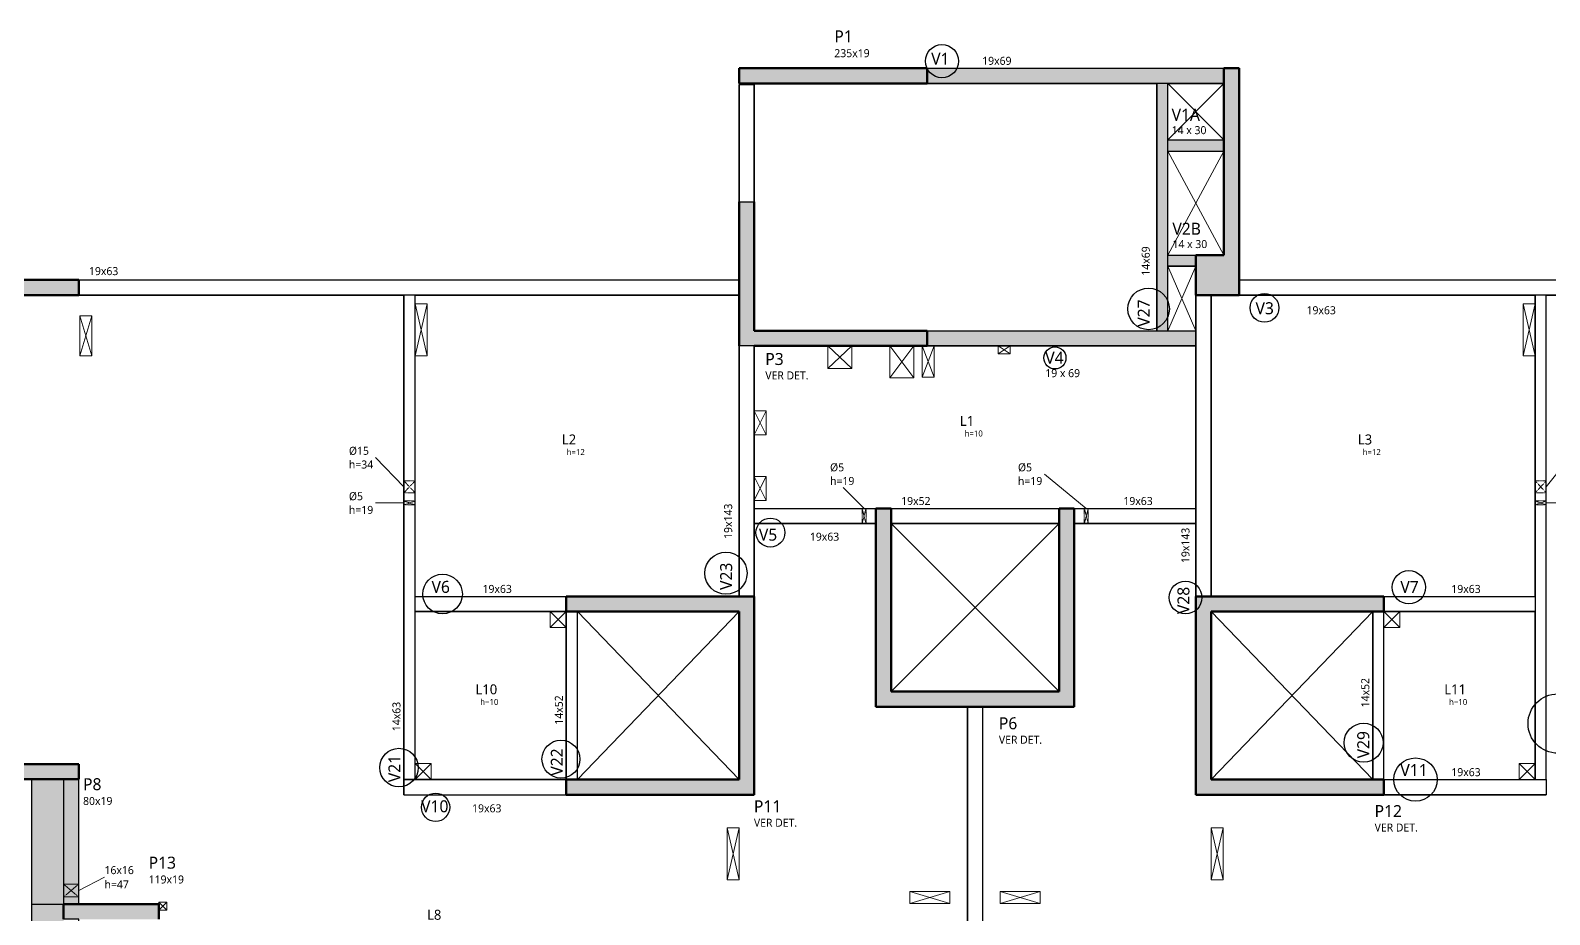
# Model space of a CAD drawing. Extents: x -20676 to 4767, y -817 to 14270.
# Drawn here: x -18719 to -16820, y 13165 to 14270 of the extents above; entities that cross this region are included whole.
import ezdxf

# ---------------------------------------------------------------- set-up
doc = ezdxf.new("R2010")
doc.units = 0
doc.linetypes.add('Traço', pattern=[0.635, 0.3175, -0.3175])
doc.layers.get('0').update_dxf_attribs({"lineweight": 13})
doc.layers.add('A-DETL', color=7, linetype='Continuous', lineweight=18, true_color=0x00a600)
for name, color, linetype, lineweight in [('A-FLOR', 7, 'Continuous', 18), ('A-FLOR-IDEN', 7, 'Continuous', 9), ('A-GENM', 7, 'Continuous', 18), ('A-GENM-HDLN', 7, 'Traço', 18), ('A-GENM-IDEN', 7, 'Continuous', 9), ('S-BEAM', 7, 'Continuous', 18), ('S-BEAM-IDEN', 7, 'Continuous', 9), ('S-COLS', 7, 'Continuous', 18), ('S-COLS-HDLN', 7, 'Traço', 18), ('S-COLS-IDEN', 7, 'Continuous', 9)]:
    doc.layers.add(name, color=color, linetype=linetype, lineweight=lineweight)
doc.layers.add('Painéis', color=200, linetype='Continuous')
doc.styles.add('Gadugi', font='gadugi.ttf', dxfattribs={"height": 15})
doc.styles.add('Gadugi_1', font='gadugi.ttf', dxfattribs={"height": 10})
doc.styles.add('Gadugi_2', font='gadugi.ttf', dxfattribs={"height": 22.5})
doc.styles.add('Gadugi_3', font='gadugi.ttf', dxfattribs={"height": 0.2})
doc.styles.add('Gadugi_4', font='gadugi.ttf', dxfattribs={"height": 12.5})

# ---------------------------------------------------------------- blocks, each defined once
blk = doc.blocks.new('PED_FURO_RETANGULAR_R04_2020 _INSTÂNCIA_ - FURO RET-3754116-PL200 - FORMA DO DUPLEX INFERIOR')
at = {"layer": 'A-GENM-HDLN'}
for p, q in [((-8, 9.5), (8, -9.5)), ((-8, -9.5), (8, 9.5)), ((-8, -9.5), (-8, 9.5)), ((-8, 9.5), (8, 9.5)), ((8, 9.5), (8, -9.5)), ((8, -9.5), (-8, -9.5))]:
    blk.add_line(p, q, dxfattribs=at)
blk = doc.blocks.new('PED_FURO_CIRCULAR_R04_2020 _INSTÂNCIA_ - FURO CIRC-3758312-PL200 - FORMA DO DUPLEX INFERIOR')
at = {"layer": 'A-GENM-HDLN'}
for p, q in [((7.5, -7), (-7.5, 7)), ((-7.5, -7), (7.5, 7)), ((-7.5, -7), (-7.5, 7)), ((7.5, 7), (7.5, -7))]:
    blk.add_line(p, q, dxfattribs=at)
blk = doc.blocks.new('PED_FURO_CIRCULAR_R04_2020 _INSTÂNCIA_ - FURO CIRC-3747796-PL200 - FORMA DO DUPLEX INFERIOR')
at = {"layer": 'A-GENM-HDLN'}
for p, q in [((2.5, -7), (-2.5, 7)), ((-2.5, -7), (2.5, 7)), ((-2.5, -7), (-2.5, 7)), ((2.5, 7), (2.5, -7))]:
    blk.add_line(p, q, dxfattribs=at)
blk = doc.blocks.new('PED_FURO_CIRCULAR_R04_2020 _INSTÂNCIA_ - FURO CIRC-3742523-PL200 - FORMA DO DUPLEX INFERIOR')
at = {"layer": 'A-GENM-HDLN'}
for p, q in [((2.5, -9.5), (-2.5, 9.5)), ((-2.5, -9.5), (2.5, 9.5)), ((-2.5, -9.5), (-2.5, 9.5)), ((2.5, 9.5), (2.5, -9.5))]:
    blk.add_line(p, q, dxfattribs=at)
blk = doc.blocks.new('PED_TAG_PILAR_R03 - PILAR VER DET_-2523782-PL200 - FORMA DO DUPLEX INFERIOR')
at = {"layer": 'S-COLS-IDEN', "insert": (0.115, -0.625), "char_height": 0.2, "width": 1.37089, "attachment_point": 1, "style": 'Gadugi_2'}
blk.add_mtext('VER DET.', dxfattribs=at)

msp = doc.modelspace()

# ---------------------------------------------------------------- hatches: boundary and pattern name
at = {"layer": 'A-DETL', "linetype": 'Continuous', "true_color": 0xccffcc}
msp.add_hatch(color=254, dxfattribs=at).paths.add_polyline_path([(-18658.41, 13178.35), (-18658.41, 13334.35), (-18677.41, 13334.35), (-18677.41, 13178.35)], flags=0)
at = {"layer": 'A-FLOR', "lineweight": 18, "true_color": 0xe6b8b7, "transparency": 33554495}
msp.add_hatch(color=9, dxfattribs=at).paths.add_polyline_path([(-17482.97, 12429.35), (-16358.41, 12429.35), (-16358.41, 13334.35), (-16398.41, 13334.35), (-16398.41, 12469.35), (-18677.41, 12469.35), (-18677.41, 13334.35), (-18717.41, 13334.35), (-18717.41, 12429.35), (-17751.41, 12429.35)], flags=0)
at = {"layer": 'S-BEAM', "true_color": 0xa7d7e1}
for points in [[(-17226.91, 14203.85), (-17226.91, 14222.85), (-17597.91, 14222.85), (-17597.91, 14203.85), (-17296.92, 14203.85)], [(-17296.92, 13894.85), (-17296.92, 14203.85), (-17310.92, 14203.85), (-17310.92, 13894.85)], [(-17276.31, 14119.35), (-17226.91, 14119.35), (-17226.91, 14133.35), (-17296.92, 14133.35), (-17296.92, 14119.35)], [(-17296.92, 13975.35), (-17261.91, 13975.35), (-17261.91, 13989.35), (-17296.92, 13989.35)], [(-17597.91, 13875.85), (-17261.91, 13875.85), (-17261.91, 13894.85), (-17597.91, 13894.85)]]:
    msp.add_hatch(color=9, dxfattribs=at).paths.add_polyline_path(points, flags=0)
at = {"layer": 'S-COLS', "true_color": 0x808080}
for points in [[(-17597.91, 14203.85), (-17597.91, 14222.85), (-17832.91, 14222.85), (-17832.91, 14203.85)], [(-17261.91, 13939.35), (-17207.91, 13939.35), (-17207.91, 14222.85), (-17226.91, 14222.85), (-17226.91, 13989.35), (-17261.91, 13989.35)], [(-17597.91, 13875.85), (-17597.91, 13894.85), (-17813.91, 13894.85), (-17813.91, 14055.85), (-17832.91, 14055.85), (-17832.91, 13875.85), (-17813.91, 13875.85)], [(-19032.41, 13939.35), (-18658.41, 13939.35), (-18658.41, 13958.35), (-19032.41, 13958.35)], [(-17661.91, 13424.85), (-17413.91, 13424.85), (-17413.91, 13672.85), (-17432.91, 13672.85), (-17432.91, 13443.85), (-17642.91, 13443.85), (-17642.91, 13672.85), (-17661.91, 13672.85), (-17661.91, 13599.92)], [(-18048.91, 13314.85), (-17813.91, 13314.85), (-17813.91, 13562.85), (-18048.91, 13562.85), (-18048.91, 13543.85), (-17832.91, 13543.85), (-17832.91, 13333.85), (-18048.91, 13333.85)], [(-17026.91, 13314.85), (-17026.91, 13333.85), (-17242.91, 13333.85), (-17242.91, 13543.85), (-17026.91, 13543.85), (-17026.91, 13562.85), (-17261.91, 13562.85), (-17261.91, 13314.85), (-17114.42, 13314.85)], [(-18658.41, 13334.35), (-18658.41, 13353.35), (-18738.41, 13353.35), (-18738.41, 13334.35)], [(-18677.41, 13159.35), (-18558.41, 13159.35), (-18558.41, 13178.35), (-18677.41, 13178.35)]]:
    msp.add_hatch(color=8, dxfattribs=at).paths.add_polyline_path(points, flags=0)

# ---------------------------------------------------------------- linework, layer by layer
at = {"lineweight": 18}
for p, q in [((-18237.91, 13863.38), (-18222.92, 13928.33)), ((-18237.91, 13928.33), (-18222.92, 13863.37)), ((-16852.91, 13863.37), (-16838.03, 13928.33)), ((-16852.91, 13928.33), (-16838.03, 13863.37)), ((-18656.96, 13863.37), (-18641.97, 13913.34)), ((-18656.96, 13913.34), (-18641.97, 13863.37)), ((-17691.91, 13875.85), (-17721.91, 13847.85)), ((-17721.91, 13875.85), (-17691.91, 13847.85)), ((-17644.42, 13835.85), (-17614.42, 13875.85)), ((-17644.42, 13875.85), (-17614.42, 13835.85)), ((-17603.92, 13836.85), (-17588.93, 13875.84)), ((-17603.92, 13875.84), (-17588.93, 13836.85)), ((-17493.92, 13875.85), (-17508.91, 13865.85)), ((-17508.91, 13875.85), (-17494.22, 13865.86)), ((-17813.91, 13764.89), (-17798.94, 13794.82)), ((-17813.91, 13794.78), (-17798.94, 13764.84)), ((-17813.91, 13682.89), (-17798.94, 13712.83)), ((-17813.91, 13712.78), (-17798.94, 13682.85)), ((-17432.91, 13653.85), (-17642.91, 13443.85)), ((-17642.91, 13653.85), (-17432.91, 13443.85)), ((-18068.96, 13523.91), (-18048.98, 13543.85)), ((-18068.89, 13543.85), (-18048.91, 13523.91)), ((-17832.91, 13543.85), (-18034.91, 13333.85)), ((-18034.91, 13543.85), (-17832.91, 13333.85)), ((-17040.91, 13543.85), (-17242.91, 13333.85)), ((-17242.91, 13543.85), (-17040.91, 13333.85)), ((-17026.86, 13523.91), (-17006.91, 13543.85)), ((-17026.81, 13543.85), (-17006.86, 13523.91)), ((-18237.91, 13333.85), (-18217.96, 13353.92)), ((-18237.91, 13353.92), (-18217.96, 13333.85)), ((-16857.87, 13353.92), (-16837.91, 13333.9)), ((-16857.87, 13333.85), (-16837.91, 13353.88)), ((-17847.96, 13208.64), (-17832.97, 13273.6)), ((-17847.96, 13273.6), (-17832.97, 13208.64)), ((-17242.86, 13208.64), (-17227.87, 13273.6)), ((-17242.86, 13273.6), (-17227.87, 13208.64)), ((-18558.41, 13170.85), (-18548.41, 13180.85)), ((-18558.41, 13180.85), (-18548.41, 13170.85)), ((-17569.37, 13193.85), (-17619.34, 13178.86)), ((-17619.34, 13193.85), (-17569.37, 13178.86)), ((-17456.48, 13193.85), (-17506.45, 13178.86)), ((-17506.45, 13193.85), (-17456.48, 13178.86))]:
    msp.add_line(p, q, dxfattribs=at)
at = {"linetype": 'Traço', "lineweight": 18}
for p, q in [((-17813.93, 13794.83), (-17813.92, 13794.8)), ((-17813.93, 13764.83), (-17813.92, 13764.87)), ((-17813.93, 13712.84), (-17813.92, 13712.8)), ((-17813.93, 13682.84), (-17813.92, 13682.87)), ((-18068.96, 13543.92), (-18068.9, 13543.86)), ((-18048.98, 13543.86), (-18048.91, 13543.92)), ((-17006.91, 13543.86), (-17006.86, 13543.91)), ((-16837.91, 13353.88), (-16837.87, 13353.92)), ((-16837.91, 13333.89), (-16837.87, 13333.85))]:
    msp.add_line(p, q, dxfattribs=at)
at = {"layer": 'A-DETL', "linetype": 'Continuous'}
for p, q in [((-17226.91, 14203.85), (-17296.92, 14133.35)), ((-17296.91, 14203.85), (-17226.91, 14133.35)), ((-17296.92, 14119.35), (-17226.91, 13989.35)), ((-17226.91, 14119.35), (-17296.91, 13989.35)), ((-17261.91, 13975.35), (-17296.91, 13894.85)), ((-17296.91, 13975.35), (-17261.91, 13894.85))]:
    msp.add_line(p, q, dxfattribs=at)
at = {"layer": 'A-DETL'}
for p, q in [((-18677.41, 13334.35), (-18677.41, 13178.35)), ((-18658.41, 13334.35), (-18677.41, 13334.35)), ((-18677.41, 13334.35), (-18658.41, 13334.35)), ((-18658.41, 13178.35), (-18658.41, 13334.35)), ((-18658.41, 13178.35), (-18658.41, 13334.35)), ((-18677.41, 13203.2), (-18677.41, 13187.2)), ((-18677.41, 13187.2), (-18677.41, 13203.2)), ((-18677.41, 13203.2), (-18658.41, 13203.2)), ((-18658.41, 13203.2), (-18677.41, 13203.2)), ((-18658.41, 13187.2), (-18658.41, 13203.2)), ((-18658.41, 13203.2), (-18658.41, 13187.2)), ((-18658.41, 13187.2), (-18677.41, 13187.2)), ((-18677.41, 13187.2), (-18658.41, 13187.2)), ((-18677.41, 13178.35), (-18658.41, 13178.35)), ((-18658.41, 13178.35), (-18677.41, 13178.35))]:
    msp.add_line(p, q, dxfattribs=at)
at = {"layer": 'A-FLOR', "lineweight": 18}
for p, q in [((-18222.91, 13928.35), (-18237.91, 13928.35)), ((-18222.91, 13863.35), (-18222.91, 13928.35)), ((-16838.03, 13928.35), (-16852.91, 13928.35)), ((-16852.91, 13928.35), (-16852.91, 13863.35)), ((-16838.03, 13863.35), (-16838.03, 13928.35)), ((-18641.97, 13913.35), (-18656.97, 13913.35)), ((-18656.97, 13913.35), (-18656.97, 13863.35)), ((-18641.97, 13863.35), (-18641.97, 13913.35)), ((-18656.97, 13863.35), (-18641.97, 13863.35)), ((-18237.91, 13863.35), (-18222.91, 13863.35)), ((-17721.91, 13875.85), (-17721.91, 13847.85)), ((-17691.91, 13847.85), (-17691.91, 13875.85)), ((-17644.42, 13875.85), (-17644.42, 13835.85)), ((-17614.42, 13835.85), (-17614.42, 13875.85)), ((-17603.93, 13875.85), (-17603.93, 13836.84)), ((-17588.93, 13836.84), (-17588.93, 13875.85)), ((-17508.91, 13875.85), (-17508.91, 13865.85)), ((-17508.91, 13865.85), (-17493.91, 13865.85)), ((-17493.91, 13865.85), (-17493.91, 13875.85)), ((-16852.91, 13863.35), (-16838.03, 13863.35)), ((-17721.91, 13847.85), (-17691.91, 13847.85)), ((-17644.42, 13835.85), (-17614.42, 13835.85)), ((-17603.93, 13836.84), (-17588.93, 13836.84)), ((-17798.93, 13794.83), (-17813.91, 13794.83)), ((-17798.93, 13764.83), (-17798.93, 13794.83)), ((-17813.91, 13764.83), (-17798.93, 13764.83)), ((-17798.93, 13712.84), (-17813.91, 13712.84)), ((-17798.93, 13682.84), (-17798.93, 13712.84)), ((-17813.91, 13682.84), (-17798.93, 13682.84)), ((-18068.96, 13543.85), (-18068.96, 13523.91)), ((-17026.86, 13543.85), (-17026.86, 13523.91)), ((-17006.86, 13523.91), (-17006.86, 13543.85)), ((-18068.96, 13523.91), (-18048.91, 13523.91)), ((-17026.86, 13523.91), (-17006.86, 13523.91)), ((-18217.96, 13353.92), (-18237.91, 13353.92)), ((-18217.96, 13333.85), (-18217.96, 13353.92)), ((-16837.91, 13353.92), (-16857.87, 13353.92)), ((-16857.87, 13353.92), (-16857.87, 13333.85)), ((-18717.41, 12429.35), (-18717.41, 13334.35)), ((-17832.96, 13273.62), (-17847.96, 13273.62)), ((-17847.96, 13273.62), (-17847.96, 13208.62)), ((-17832.96, 13208.62), (-17832.96, 13273.62)), ((-17227.86, 13273.62), (-17242.86, 13273.62)), ((-17242.86, 13273.62), (-17242.86, 13208.62)), ((-17227.86, 13208.62), (-17227.86, 13273.62)), ((-17847.96, 13208.62), (-17832.96, 13208.62)), ((-17242.86, 13208.62), (-17227.86, 13208.62)), ((-18548.41, 13180.85), (-18558.41, 13180.85)), ((-18558.41, 13180.85), (-18558.41, 13178.35)), ((-18548.41, 13170.85), (-18548.41, 13180.85)), ((-17619.36, 13193.85), (-17619.36, 13178.85)), ((-17569.36, 13193.85), (-17619.36, 13193.85)), ((-17569.36, 13178.85), (-17569.36, 13193.85)), ((-17456.47, 13193.85), (-17506.47, 13193.85)), ((-17506.47, 13193.85), (-17506.47, 13178.85)), ((-17456.47, 13178.85), (-17456.47, 13193.85)), ((-18558.41, 13170.85), (-18548.41, 13170.85)), ((-17619.36, 13178.85), (-17569.36, 13178.85)), ((-17506.47, 13178.85), (-17456.47, 13178.85))]:
    msp.add_line(p, q, dxfattribs=at)
at = {"layer": 'A-GENM-IDEN'}
for p, q in [((-18251.91, 13699.78), (-18287.58, 13736.38)), ((-16823.91, 13699.74), (-16792.49, 13739.32)), ((-17398.91, 13672.85), (-17451.27, 13715.75)), ((-17676.72, 13672.85), (-17702.69, 13698.79)), ((-18251.91, 13679.59), (-18287.58, 13679.59)), ((-16823.91, 13679.59), (-16792.49, 13679.59)), ((-18658.41, 13195.2), (-18626.17, 13211.94))]:
    msp.add_line(p, q, dxfattribs=at)
at = {"layer": 'Painéis', "color": 6}
for points in [[(-17597.91, 14222.85), (-17226.91, 14222.85), (-17226.91, 14203.85), (-17597.91, 14203.85)], [(-17813.91, 14202.58), (-17832.91, 14202.58), (-17832.91, 14055.85), (-17813.91, 14055.85)], [(-17296.92, 14203.85), (-17310.92, 14203.85), (-17310.92, 13894.85), (-17296.92, 13894.85)], [(-17296.91, 13989.35), (-17261.91, 13989.35), (-17261.91, 13975.35), (-17296.91, 13975.35)], [(-18658.41, 13958.35), (-17832.91, 13958.35), (-17832.91, 13939.35), (-18658.41, 13939.35)], [(-17207.91, 13958.35), (-16417.41, 13958.35), (-16417.41, 13939.35), (-17207.91, 13939.35)], [(-18237.91, 13562.85), (-18237.91, 13939.35), (-18251.91, 13939.35), (-18251.91, 13333.85), (-18237.91, 13333.85), (-18237.91, 13543.85)], [(-17242.91, 13939.35), (-17261.91, 13939.35), (-17261.91, 13562.85), (-17242.91, 13562.85)], [(-16837.91, 13333.85), (-16823.91, 13333.85), (-16823.91, 13939.35), (-16837.91, 13939.35)], [(-17597.91, 13894.85), (-17261.91, 13894.85), (-17261.91, 13875.85), (-17597.91, 13875.85)], [(-17813.91, 13875.85), (-17832.91, 13875.85), (-17832.91, 13562.85), (-17813.91, 13562.85)], [(-17813.91, 13672.85), (-17661.91, 13672.85), (-17661.91, 13653.85), (-17813.91, 13653.85)], [(-17642.91, 13672.85), (-17432.91, 13672.85), (-17432.91, 13653.85), (-17642.91, 13653.85)], [(-17413.91, 13672.85), (-17261.91, 13672.85), (-17261.91, 13653.85), (-17413.91, 13653.85)], [(-18237.91, 13562.85), (-18048.91, 13562.85), (-18048.91, 13543.92), (-18237.91, 13543.92)], [(-17026.91, 13562.85), (-16837.91, 13562.85), (-16837.91, 13543.85), (-17026.91, 13543.85)], [(-18034.91, 13543.85), (-18048.91, 13543.85), (-18048.91, 13333.85), (-18034.91, 13333.85)], [(-17026.91, 13543.85), (-17040.91, 13543.85), (-17040.91, 13333.85), (-17026.91, 13333.85)], [(-17528.41, 13424.85), (-17547.41, 13424.85), (-17547.41, 12747.35), (-17528.41, 12747.35)], [(-18658.41, 13334.35), (-18717.41, 13334.35), (-18717.41, 13178.35), (-18658.41, 13178.35)], [(-18677.41, 13178.35), (-18658.41, 13178.35), (-18658.41, 13334.35), (-18677.41, 13334.35)], [(-18251.91, 13314.85), (-18048.91, 13314.85), (-18048.91, 13333.85), (-18251.91, 13333.85)], [(-17026.91, 13333.85), (-16823.91, 13333.85), (-16823.91, 13314.85), (-17026.91, 13314.85)]]:
    msp.add_lwpolyline(points, close=True, dxfattribs=at)
msp.add_lwpolyline([(-18717.41, 13178.35), (-18717.41, 12429.35), (-18658.41, 12429.35), (-18658.41, 13159.35), (-18677.41, 13159.35), (-18677.41, 13178.35)], dxfattribs=at)
for centre, radius in [((-17579.3, 14231.78), 20.69), ((-17321.07, 13922.13), 25.98), ((-17176.21, 13923.41), 17.98), ((-17438.21, 13860.9), 13.83), ((-17793.81, 13642.52), 18.04), ((-17849.35, 13591.83), 26.38), ((-18203.56, 13565.8), 24.72), ((-17274.88, 13561.42), 20.5), ((-16995.67, 13574.22), 20.81), ((-16809.64, 13403.89), 37.08), ((-17052.27, 13379.97), 24.41), ((-18258.06, 13348.87), 24.09), ((-18055.58, 13359.48), 23.75), ((-16987.37, 13333.85), 27.1), ((-18212.35, 13299.25), 17.69)]:
    msp.add_circle(centre, radius, dxfattribs=at)
at = {"layer": 'S-BEAM', "lineweight": 25}
for p, q in [((-17597.91, 14222.85), (-17226.91, 14222.85)), ((-17832.91, 14202.58), (-17813.91, 14202.58)), ((-17832.91, 14055.85), (-17832.91, 14202.58)), ((-17813.91, 14202.58), (-17813.91, 14055.85)), ((-17597.91, 14203.85), (-17310.92, 14203.85)), ((-17310.92, 13894.85), (-17310.92, 14203.85)), ((-17296.92, 14203.85), (-17226.91, 14203.85)), ((-17296.92, 13894.85), (-17296.92, 14203.85)), ((-17296.92, 14133.35), (-17226.91, 14133.35)), ((-17296.92, 14119.35), (-17226.91, 14119.35)), ((-17296.92, 13989.35), (-17261.91, 13989.35)), ((-18658.41, 13958.35), (-17832.91, 13958.35)), ((-17296.92, 13975.35), (-17261.91, 13975.35)), ((-17207.91, 13958.35), (-16417.41, 13958.35)), ((-18658.41, 13939.35), (-18251.91, 13939.35)), ((-18251.91, 13333.85), (-18251.91, 13939.35)), ((-18237.91, 13562.85), (-18237.91, 13939.35)), ((-18237.91, 13939.35), (-17832.91, 13939.35)), ((-17261.91, 13562.85), (-17261.91, 13939.35)), ((-17261.91, 13939.35), (-17242.91, 13939.35)), ((-17242.91, 13939.35), (-17242.91, 13562.85)), ((-17207.91, 13939.35), (-16837.91, 13939.35)), ((-16837.91, 13562.85), (-16837.91, 13939.35)), ((-16823.91, 13939.35), (-16417.41, 13939.35)), ((-16823.91, 13333.85), (-16823.91, 13939.35)), ((-17597.91, 13894.85), (-17310.92, 13894.85)), ((-17296.92, 13894.85), (-17261.91, 13894.85)), ((-17832.91, 13562.85), (-17832.91, 13875.85)), ((-17813.91, 13875.85), (-17813.91, 13562.85)), ((-17597.91, 13875.85), (-17261.91, 13875.85)), ((-17813.91, 13672.85), (-17661.91, 13672.85)), ((-17642.91, 13672.85), (-17432.91, 13672.85)), ((-17413.91, 13672.85), (-17261.91, 13672.85)), ((-17813.91, 13653.85), (-17661.91, 13653.85)), ((-17642.91, 13653.85), (-17432.91, 13653.85)), ((-17413.91, 13653.85), (-17261.91, 13653.85)), ((-18237.91, 13562.85), (-18048.91, 13562.85)), ((-17813.91, 13562.85), (-17832.91, 13562.85)), ((-17242.91, 13562.85), (-17261.91, 13562.85)), ((-17026.91, 13562.85), (-16837.91, 13562.85)), ((-18237.91, 13543.85), (-18048.91, 13543.85)), ((-18237.91, 13333.85), (-18237.91, 13543.85)), ((-18048.91, 13333.85), (-18048.91, 13543.85)), ((-18034.91, 13333.85), (-18034.91, 13543.85)), ((-17040.91, 13333.85), (-17040.91, 13543.85)), ((-17026.91, 13543.85), (-16837.91, 13543.85)), ((-17026.91, 13333.85), (-17026.91, 13543.85)), ((-16837.91, 13333.85), (-16837.91, 13543.85)), ((-17547.41, 12747.35), (-17547.41, 13424.85)), ((-17528.41, 12747.35), (-17528.41, 13424.85)), ((-18251.91, 13314.85), (-18251.91, 13333.85)), ((-18237.91, 13333.85), (-18048.91, 13333.85)), ((-17026.91, 13333.85), (-16837.91, 13333.85)), ((-16823.91, 13333.85), (-16823.91, 13314.85)), ((-18251.91, 13314.85), (-18048.91, 13314.85)), ((-17026.91, 13314.85), (-16823.91, 13314.85))]:
    msp.add_line(p, q, dxfattribs=at)
at = {"layer": 'S-COLS', "lineweight": 50}
for p, q in [((-17832.91, 14203.85), (-17832.91, 14222.85)), ((-17832.91, 14222.85), (-17597.91, 14222.85)), ((-17597.91, 14222.85), (-17597.91, 14203.85)), ((-17226.91, 13989.35), (-17226.91, 14222.85)), ((-17226.91, 14222.85), (-17207.91, 14222.85)), ((-17207.91, 14222.85), (-17207.91, 13939.35)), ((-17597.91, 14203.85), (-17832.91, 14203.85)), ((-17832.91, 13875.85), (-17832.91, 14055.85)), ((-17813.91, 14055.85), (-17813.91, 13894.85)), ((-17261.91, 13939.35), (-17261.91, 13989.35)), ((-17261.91, 13989.35), (-17226.91, 13989.35)), ((-19032.41, 13958.35), (-18658.41, 13958.35)), ((-18658.41, 13958.35), (-18658.41, 13939.35)), ((-18658.41, 13939.35), (-19032.41, 13939.35)), ((-17207.91, 13939.35), (-17261.91, 13939.35)), ((-17813.91, 13894.85), (-17597.91, 13894.85)), ((-17597.91, 13894.85), (-17597.91, 13875.85)), ((-17597.91, 13875.85), (-17813.91, 13875.85)), ((-17661.91, 13424.85), (-17661.91, 13672.85)), ((-17661.91, 13672.85), (-17642.91, 13672.85)), ((-17642.91, 13672.85), (-17642.91, 13443.85)), ((-17432.91, 13443.85), (-17432.91, 13672.85)), ((-17432.91, 13672.85), (-17413.91, 13672.85)), ((-17413.91, 13672.85), (-17413.91, 13424.85)), ((-18048.91, 13543.85), (-18048.91, 13562.85)), ((-18048.91, 13562.85), (-17813.91, 13562.85)), ((-17813.91, 13562.85), (-17813.91, 13314.85)), ((-17261.91, 13314.85), (-17261.91, 13562.85)), ((-17261.91, 13562.85), (-17026.91, 13562.85)), ((-17026.91, 13562.85), (-17026.91, 13543.85)), ((-17832.91, 13543.85), (-18048.91, 13543.85)), ((-17832.91, 13333.85), (-17832.91, 13543.85)), ((-17026.91, 13543.85), (-17242.91, 13543.85)), ((-17242.91, 13543.85), (-17242.91, 13333.85)), ((-17642.91, 13443.85), (-17432.91, 13443.85)), ((-17413.91, 13424.85), (-17661.91, 13424.85)), ((-18738.41, 13353.35), (-18658.41, 13353.35)), ((-18658.41, 13353.35), (-18658.41, 13334.35)), ((-18658.41, 13334.35), (-18738.41, 13334.35)), ((-18048.91, 13314.85), (-18048.91, 13333.85)), ((-18048.91, 13333.85), (-17832.91, 13333.85)), ((-17242.91, 13333.85), (-17026.91, 13333.85)), ((-17026.91, 13333.85), (-17026.91, 13314.85)), ((-17813.91, 13314.85), (-18048.91, 13314.85)), ((-17026.91, 13314.85), (-17261.91, 13314.85)), ((-18677.41, 13159.35), (-18677.41, 13178.35)), ((-18677.41, 13178.35), (-18558.41, 13178.35)), ((-18558.41, 13178.35), (-18558.41, 13159.35))]:
    msp.add_line(p, q, dxfattribs=at)
at = {"layer": 'S-COLS-HDLN'}
for p, q in [((-17832.91, 14055.85), (-17813.91, 14055.85)), ((-17813.92, 13875.85), (-17832.91, 13875.85))]:
    msp.add_line(p, q, dxfattribs=at)

# ---------------------------------------------------------------- block references
at = {"layer": 'A-GENM', "linetype": 'Traço'}
for name, p, rotation in [('PED_FURO_CIRCULAR_R04_2020 _INSTÂNCIA_ - FURO CIRC-3758312-PL200 - FORMA DO DUPLEX INFERIOR', (-18244.91, 13699.78), 89.99999999999953), ('PED_FURO_CIRCULAR_R04_2020 _INSTÂNCIA_ - FURO CIRC-3758312-PL200 - FORMA DO DUPLEX INFERIOR', (-16830.91, 13699.74), 89.99999999999953), ('PED_FURO_CIRCULAR_R04_2020 _INSTÂNCIA_ - FURO CIRC-3747796-PL200 - FORMA DO DUPLEX INFERIOR', (-18244.91, 13679.59), 89.99999999999953), ('PED_FURO_CIRCULAR_R04_2020 _INSTÂNCIA_ - FURO CIRC-3747796-PL200 - FORMA DO DUPLEX INFERIOR', (-16830.91, 13679.59), 89.99999999999959), ('PED_FURO_CIRCULAR_R04_2020 _INSTÂNCIA_ - FURO CIRC-3742523-PL200 - FORMA DO DUPLEX INFERIOR', (-17676.72, 13663.35), 180), ('PED_FURO_CIRCULAR_R04_2020 _INSTÂNCIA_ - FURO CIRC-3742523-PL200 - FORMA DO DUPLEX INFERIOR', (-17398.91, 13663.35), 180), ('PED_FURO_RETANGULAR_R04_2020 _INSTÂNCIA_ - FURO RET-3754116-PL200 - FORMA DO DUPLEX INFERIOR', (-18667.91, 13195.2), 89.9999999999999)]:
    msp.add_blockref(name, p, dxfattribs=dict(at, rotation=rotation))
at = {"layer": 'S-COLS-IDEN', "xscale": 49.99999999999998, "yscale": 49.99999999999998, "zscale": 49.99999999999998}
for p in [(-17805.91, 13875.26), (-17513.91, 13419.96), (-17820.13, 13316.23), (-17044.25, 13310.25)]:
    msp.add_blockref('PED_TAG_PILAR_R03 - PILAR VER DET_-2523782-PL200 - FORMA DO DUPLEX INFERIOR', p, dxfattribs=at)

# ---------------------------------------------------------------- texts
at = {"layer": 'A-FLOR-IDEN', "attachment_point": 1}
for s, insert, char_height, width, style in [('L1', (-17556.94, 13788.44), 12.5, 21.6456, 'Gadugi_4'), ('h=10', (-17551.04, 13770.16), 7.5, 29.6624, 'Gadugi_3'), ('L2', (-18054.44, 13765.19), 12.5, 21.6456, 'Gadugi_4'), ('L3', (-17059.44, 13765.19), 12.5, 21.6456, 'Gadugi_4'), ('h=12', (-18048.54, 13746.91), 7.5, 29.6624, 'Gadugi_3'), ('h=12', (-17053.54, 13746.91), 7.5, 29.6624, 'Gadugi_3'), ('L10', (-18162.44, 13452.94), 12.5, 33.27, 'Gadugi_4'), ('L11', (-16951.44, 13452.94), 12.5, 33.27, 'Gadugi_4'), ('h=10', (-18156.54, 13434.66), 7.5, 29.6624, 'Gadugi_3'), ('h=10', (-16945.54, 13434.66), 7.5, 29.6624, 'Gadugi_3'), ('L8', (-18222.95, 13171.17), 12.5, 21.6456, 'Gadugi_4')]:
    msp.add_mtext(s, dxfattribs=dict(at, insert=insert, char_height=char_height, width=width, style=style))
at = {"layer": 'A-GENM-IDEN', "char_height": 10, "attachment_point": 1, "style": 'Gadugi_1'}
for s, insert, width in [('Ø15', (-18320.68, 13749.78), 31.2658), ('h=34', (-18320.68, 13732.7), 39.6835), ('Ø5', (-17719.24, 13729.15), 22.0464), ('h=19', (-17719.24, 13712.08), 39.6835), ('Ø5', (-17484.37, 13729.15), 22.0464), ('h=19', (-17484.37, 13712.08), 39.6835), ('Ø5', (-18320.68, 13693), 22.0464), ('h=19', (-18320.68, 13675.92), 39.6835), ('16x16', (-18626.17, 13225.74), 44.8945), ('h=47', (-18626.17, 13207.88), 39.6835)]:
    msp.add_mtext(s, dxfattribs=dict(at, insert=insert, width=width))
at = {"layer": 'S-BEAM-IDEN', "attachment_point": 1}
for s, insert, char_height, width, style in [('V1', (-17592.79, 14242.2), 15, 30.0633, 'Gadugi'), ('19x69', (-17529.09, 14237.17), 10, 44.8945, 'Gadugi_1'), ('V1A', (-17292.26, 14172.17), 15, 46.4979, 'Gadugi'), ('14 x 30', (-17292.21, 14150.54), 10, 54.5147, 'Gadugi_1'), ('V2B', (-17291.26, 14029.78), 15, 44.8945, 'Gadugi'), ('14 x 30', (-17291.21, 14008.15), 10, 54.5147, 'Gadugi_1'), ('19x63', (-18645.58, 13974.37), 10, 44.8945, 'Gadugi_1'), ('V3', (-17187.35, 13930.47), 15, 30.0633, 'Gadugi'), ('19x63', (-17123.65, 13925.44), 10, 44.8945, 'Gadugi_1'), ('V4', (-17450.24, 13868.48), 15, 30.0633, 'Gadugi'), ('19 x 69', (-17450.19, 13846.84), 10, 54.5147, 'Gadugi_1'), ('19x52', (-17630.35, 13687.04), 10, 44.8945, 'Gadugi_1'), ('19x63', (-17352.58, 13687.04), 10, 44.8945, 'Gadugi_1'), ('V5', (-17808.16, 13647.47), 15, 30.0633, 'Gadugi'), ('19x63', (-17744.46, 13642.44), 10, 44.8945, 'Gadugi_1'), ('V6', (-18217.35, 13582.2), 15, 30.0633, 'Gadugi'), ('V7', (-17006.35, 13582.2), 15, 30.0633, 'Gadugi'), ('19x63', (-18153.65, 13577.17), 10, 44.8945, 'Gadugi_1'), ('19x63', (-16942.65, 13577.17), 10, 44.8945, 'Gadugi_1'), ('V11', (-17006.35, 13353.2), 15, 44.0928, 'Gadugi'), ('19x63', (-16942.65, 13348.17), 10, 44.8945, 'Gadugi_1'), ('V10', (-18230.36, 13308), 15, 44.0928, 'Gadugi'), ('19x63', (-18166.66, 13302.97), 10, 44.8945, 'Gadugi_1')]:
    msp.add_mtext(s, dxfattribs=dict(at, insert=insert, char_height=char_height, width=width, style=style))
at = {"layer": 'S-BEAM-IDEN', "attachment_point": 1, "rotation": 90}
for s, insert, char_height, width, style in [('14x69', (-17329.62, 13963.6), 10, 44.8945, 'Gadugi_1'), ('V27', (-17334.64, 13899.89), 15, 44.0928, 'Gadugi'), ('19x143', (-17851.61, 13634.63), 10, 54.1139, 'Gadugi_1'), ('19x143', (-17279.99, 13604.46), 10, 54.1139, 'Gadugi_1'), ('V23', (-17856.64, 13570.93), 15, 44.0928, 'Gadugi'), ('V28', (-17285.02, 13540.76), 15, 44.0928, 'Gadugi'), ('14x52', (-17055.23, 13424.16), 10, 44.8945, 'Gadugi_1'), ('14x63', (-18266.23, 13394.35), 10, 44.8945, 'Gadugi_1'), ('14x52', (-18063.23, 13402.49), 10, 44.8945, 'Gadugi_1'), ('V29', (-17060.26, 13360.45), 15, 44.0928, 'Gadugi'), ('V22', (-18068.26, 13338.79), 15, 44.0928, 'Gadugi'), ('V21', (-18271.26, 13330.65), 15, 44.0928, 'Gadugi')]:
    msp.add_mtext(s, dxfattribs=dict(at, insert=insert, char_height=char_height, width=width, style=style))
at = {"layer": 'S-COLS-IDEN', "attachment_point": 1}
for s, insert, char_height, width, style in [('P1', (-17713.88, 14270.2), 15, 28.4599, 'Gadugi'), ('235x19', (-17713.88, 14246.71), 10, 54.1139, 'Gadugi_1'), ('P3', (-17800.16, 13867.02), 15, 28.4599, 'Gadugi'), ('P6', (-17508.17, 13411.72), 15, 28.4599, 'Gadugi'), ('P8', (-18652.97, 13335.62), 15, 28.4599, 'Gadugi'), ('80x19', (-18652.97, 13312.13), 10, 44.8945, 'Gadugi_1'), ('P11', (-17814.39, 13307.99), 15, 42.4894, 'Gadugi'), ('P12', (-17038.51, 13302.02), 15, 42.4894, 'Gadugi'), ('P13', (-18570.97, 13237.55), 15, 42.4894, 'Gadugi'), ('119x19', (-18570.97, 13214.06), 10, 54.1139, 'Gadugi_1')]:
    msp.add_mtext(s, dxfattribs=dict(at, insert=insert, char_height=char_height, width=width, style=style))

doc.saveas('drawing.dxf')
